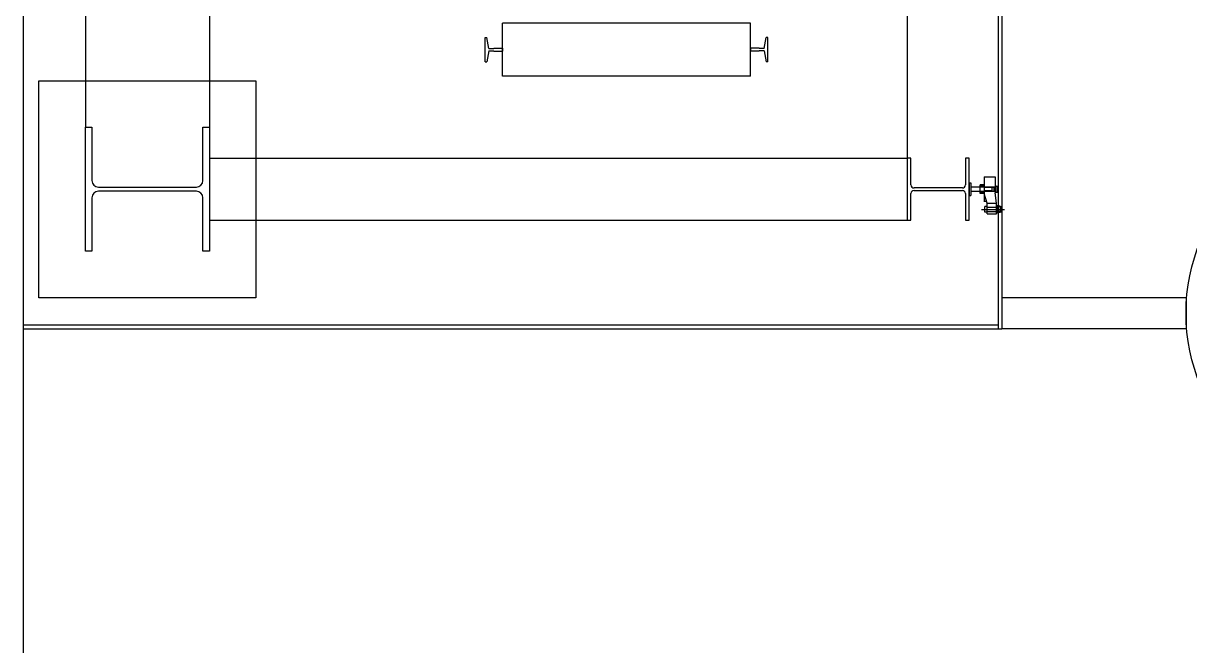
# Model space of a CAD drawing. Header units: millimetres. Extents: x -6877 to 48027, y -11108 to 34894.
# Drawn here: x 21369 to 25130, y -6585 to -4578 of the extents above; entities that cross this region are included whole.
import ezdxf

# ---------------------------------------------------------------- set-up
doc = ezdxf.new("R2010")
doc.units = ezdxf.units.MM
doc.header["$LTSCALE"] = 500
doc.layers.add('동물실', color=9, linetype='Continuous')

msp = doc.modelspace()

# ---------------------------------------------------------------- linework, layer by layer
at = {"layer": '동물실', "color": 251}
for p, q in [((21569, 4537.2), (21569, -4912.8)), ((21969, 4537.2), (21969, -4912.8)), ((21369, 3737.1), (21369, -8439.2)), ((24512, -3937.8, 0), (24512, -5562.8, 0)), ((24524, -3937.8), (24524, -5562.8, 0)), ((24219, -3997.8), (24219, -5012.8)), ((23714, -4577.8), (22914, -4577.8)), ((22914, -4747.8), (22914, -4577.8)), ((23714, -4747.8), (23714, -4577.8)), ((22858, -4701.8), (22858, -4623.8)), ((22858, -4623.8), (22864, -4623.8)), ((22858, -4701.8), (22858, -4623.8)), ((22858, -4623.8), (22864, -4623.8)), ((22870, -4658.8), (22864, -4623.8)), ((22870, -4658.8), (22864, -4623.8)), ((23758, -4658.8), (23764, -4623.8)), ((23758, -4658.8), (23764, -4623.8)), ((23770, -4623.8), (23764, -4623.8)), ((23770, -4623.8), (23764, -4623.8)), ((23770, -4701.8), (23770, -4623.8)), ((23770, -4701.8), (23770, -4623.8)), ((22870, -4658.8), (22886, -4658.8)), ((22870, -4658.8), (22886, -4658.8)), ((22886, -4657.8), (22914, -4657.8)), ((22886, -4658.8), (22886, -4657.8)), ((22886, -4657.8), (22914, -4657.8)), ((22886, -4658.8), (22886, -4657.8)), ((22914, -4657.8), (22914, -4667.8)), ((22914, -4657.8), (22914, -4667.8)), ((23742, -4657.8), (23714, -4657.8)), ((23714, -4657.8), (23714, -4667.8)), ((23742, -4657.8), (23714, -4657.8)), ((23714, -4657.8), (23714, -4667.8)), ((23742, -4658.8), (23742, -4657.8)), ((23742, -4658.8), (23742, -4657.8)), ((23758, -4658.8), (23742, -4658.8)), ((23758, -4658.8), (23742, -4658.8)), ((22870, -4666.8), (22864, -4701.8)), ((22870, -4666.8), (22864, -4701.8)), ((22870, -4666.8), (22886, -4666.8)), ((22870, -4666.8), (22886, -4666.8)), ((22886, -4667.8), (22886, -4666.8)), ((22886, -4667.8), (22886, -4666.8)), ((22886, -4667.8), (22914, -4667.8)), ((22886, -4667.8), (22914, -4667.8)), ((23742, -4667.8), (23714, -4667.8)), ((23742, -4667.8), (23714, -4667.8)), ((23758, -4666.8), (23742, -4666.8)), ((23742, -4667.8), (23742, -4666.8)), ((23758, -4666.8), (23742, -4666.8)), ((23742, -4667.8), (23742, -4666.8)), ((23758, -4666.8), (23764, -4701.8)), ((23758, -4666.8), (23764, -4701.8)), ((22858, -4701.8), (22864, -4701.8)), ((22858, -4701.8), (22864, -4701.8)), ((23770, -4701.8), (23764, -4701.8)), ((23770, -4701.8), (23764, -4701.8)), ((21419, -4762.8), (22119, -4762.8)), ((21419, -5462.8), (21419, -4762.8)), ((22119, -4762.8), (22119, -5462.8)), ((23714, -4747.8), (22914, -4747.8)), ((21569, -4912.8), (21590, -4912.8)), ((21569, -5312.8), (21569, -4912.8)), ((21590, -4912.8), (21590, -5085.3)), ((21948, -5085.3), (21948, -4912.8)), ((21948, -4912.8), (21969, -4912.8)), ((21969, -4912.8), (21969, -5312.8)), ((21969, -5012.8), (24219, -5012.8)), ((24231, -5012.8), (24219, -5012.8)), ((24219, -5012.8), (24219, -5212.8)), ((24231, -5098.8), (24231, -5012.8)), ((24419, -5012.8), (24407, -5012.8)), ((24407, -5012.8), (24407, -5098.8)), ((24419, -5212.8), (24419, -5012.8)), ((24466.6, -5072.9, 0), (24466.6, -5152.6, 0)), ((24466.6, -5072.9, 0), (24502.6, -5072.9, 0)), ((24502.6, -5072.9, 0), (24502.6, -5124.2, 0)), ((21611, -5106.3), (21927, -5106.3)), ((24397, -5108.8), (24241, -5108.8)), ((24419, -5092.8, 0), (24424, -5092.8, 0)), ((24419, -5092.8, 0), (24419, -5132.8, 0)), ((24424, -5092.8, 0), (24424, -5132.8, 0)), ((24502.5, -5105.8, 0), (24424, -5105.8, 0)), ((24424, -5105.8, 0), (24424, -5119.8, 0)), ((24454.3, -5126.3, 0), (24454.3, -5099.1, 0)), ((24466.6, -5099.1, 0), (24454.3, -5099.1, 0)), ((24466.6, -5101.4, 0), (24454.3, -5101.4, 0)), ((24466.6, -5103.9, 0), (24454.3, -5103.9, 0)), ((24466.6, -5103.9, 0), (24457.6, -5103.9, 0)), ((24492.5, -5107.8, 0), (24466.5, -5107.8, 0)), ((24467.6, -5100.1, 0), (24466.6, -5100.1, 0)), ((24466.6, -5100.1, 0), (24466.6, -5105.1, 0)), ((24467.6, -5105.1, 0), (24466.6, -5105.1, 0)), ((24467.6, -5100.1, 0), (24467.6, -5105.1, 0)), ((24492.5, -5118.8, 0), (24492.5, -5106.8, 0)), ((24492.5, -5106.8, 0), (24499.5, -5106.8, 0)), ((24499.5, -5118.8, 0), (24499.5, -5106.8, 0)), ((24499.5, -5107.7, 0), (24502.5, -5107.7, 0)), ((24502.6, -5101.3, 0), (24504.6, -5101.3, 0)), ((24504.6, -5124.2, 0), (24504.6, -5101.3, 0)), ((24504.6, -5102.8, 0), (24510.6, -5102.8, 0)), ((24510.6, -5122.8, 0), (24510.6, -5102.8, 0)), ((21590, -5140.3), (21590, -5312.8)), ((21927, -5119.3), (21611, -5119.3)), ((21948, -5312.8), (21948, -5140.3)), ((24231, -5212.8), (24231, -5126.8)), ((24241, -5116.8), (24397, -5116.8)), ((24407, -5126.8), (24407, -5212.8)), ((24419, -5132.8, 0), (24424, -5132.8, 0)), ((24502.5, -5119.8, 0), (24424, -5119.8, 0)), ((24454.3, -5119.9, 0), (24454.3, -5125.4, 0)), ((24466.6, -5121.4, 0), (24454.3, -5121.4, 0)), ((24466.6, -5123.9, 0), (24454.3, -5123.9, 0)), ((24466.6, -5126.3, 0), (24454.3, -5126.3, 0)), ((24492.5, -5117.8, 0), (24466.5, -5117.8, 0)), ((24467.6, -5120.1, 0), (24466.6, -5120.1, 0)), ((24467.6, -5125.1, 0), (24466.6, -5125.1, 0)), ((24476.5, -5157.8, 0), (24466.6, -5126.3, 0)), ((24467.6, -5125.1, 0), (24467.6, -5120.1, 0)), ((24492.5, -5118.8, 0), (24499.5, -5118.8, 0)), ((24499.5, -5117.8, 0), (24502.5, -5117.8, 0)), ((24506.5, -5157.8, 0), (24502.6, -5124.2, 0)), ((24504.6, -5124.2, 0), (24502.6, -5124.2, 0)), ((24504.6, -5122.7, 0), (24510.6, -5122.7, 0)), ((24458.1, -5177.8, 0), (24532.9, -5177.8, 0)), ((24474.9, -5152.6, 0), (24466.5, -5152.6, 0)), ((24468.8, -5186.8, 0), (24468.8, -5168.8, 0)), ((24476.5, -5168.8, 0), (24468.8, -5168.8, 0)), ((24476.5, -5186.8, 0), (24468.8, -5186.8, 0)), ((24476.5, -5192.8, 0), (24476.5, -5157.8, 0)), ((24476.5, -5157.8, 0), (24506.5, -5157.8, 0)), ((24476.5, -5186.8, 0), (24476.5, -5168.8, 0)), ((24476.5, -5170.8, 0), (24506.5, -5170.8, 0)), ((24476.5, -5184.8, 0), (24506.5, -5184.8, 0)), ((24506.5, -5192.8, 0), (24506.5, -5157.8, 0)), ((24509.6, -5166.8, 0), (24507, -5166.8, 0)), ((24509.6, -5171.8, 0), (24507, -5171.8, 0)), ((24509.6, -5183.8, 0), (24507, -5183.8, 0)), ((24509.6, -5188.8, 0), (24507, -5188.8, 0)), ((24510, -5166.8, 0), (24510, -5188.8, 0)), ((24512, -5166.8, 0), (24510, -5166.8, 0)), ((24510, -5188.8, 0), (24512, -5188.8, 0)), ((24512, -5188.8, 0), (24512, -5166.8, 0)), ((24518.4, -5167.7, 0), (24512, -5167.7, 0)), ((24518.4, -5167.7, 0), (24512, -5167.7, 0)), ((24518.4, -5170.2, 0), (24512, -5170.2, 0)), ((24518.4, -5185.2, 0), (24512, -5185.2, 0)), ((24518.4, -5187.7, 0), (24512, -5187.7, 0)), ((24518.4, -5167.7, 0), (24518.4, -5170.2, 0)), ((24518.4, -5170.2, 0), (24521.3, -5169.4, 0)), ((24518.4, -5170.2, 0), (24518.4, -5185.2, 0)), ((24518.4, -5185.2, 0), (24521.3, -5186, 0)), ((24518.4, -5187.7, 0), (24518.4, -5185.2, 0)), ((24519.4, -5169.9, 0), (24519.4, -5185.5, 0)), ((24522.4, -5170.4, 0), (24522.4, -5185.1, 0)), ((21969, -5212.8), (24219, -5212.8)), ((24219, -5212.8), (24231, -5212.8)), ((24407, -5212.8), (24419, -5212.8)), ((24476.5, -5192.8, 0), (24506.5, -5192.8, 0)), ((24476.5, -5192.8, 0), (24506.5, -5192.8, 0)), ((21590, -5312.8), (21569, -5312.8)), ((21969, -5312.8), (21948, -5312.8)), ((22119, -5462.8), (21419, -5462.8)), ((25118, -5462.8), (24524, -5462.8)), ((25118, -5462.8), (24524, -5462.8)), ((25118, -5462.8), (25118, -5562.8)), ((21369, -5550.8), (24512, -5550.8)), ((21369, -5562.8), (24524, -5562.8)), ((25118, -5562.8), (24524, -5562.8)), ((25118, -5562.8), (24524, -5562.8))]:
    msp.add_line(p, q, dxfattribs=at)
msp.add_circle((25718.5, -5512.8), 600.5, dxfattribs=at)
for centre, radius, start, end in [((21611, -5085.3), 21, 180, 270), ((21927, -5085.3), 21, 270, 0), ((24241, -5098.8), 10, 180, 270), ((24397, -5098.8), 10, 270, 0), ((24455.8, -5102.6, 0), 3.16, 119.6168, 240.3832), ((21611, -5140.3), 21, 90, 180), ((21927, -5140.3), 21, 0, 90), ((24241, -5126.8), 10, 90, 180), ((24397, -5126.8), 10, 0, 90), ((24455.8, -5122.6, 0), 3.16, 119.6168, 240.3832), ((24513.5, -5169.3, 0), 6.96, 158.9508, 201.0492), ((24548, -5177.8, 0), 41.4, 171.6762, 188.3238), ((24513.5, -5186.3, 0), 6.96, 159.2704, 201.3681), ((24503.1, -5169.3, 0), 6.96, 338.9508, 21.0492), ((24468.6, -5177.8, 0), 41.4, 351.651, 8.2985), ((24503.1, -5186.3, 0), 6.96, 338.6319, 20.7296), ((24521.4, -5170.4, 0), 1, 0, 98.1301), ((24521.4, -5185.1, 0), 1, 261.8699, 0)]:
    msp.add_arc(centre, radius, start, end, dxfattribs=at)

doc.saveas('drawing.dxf')
